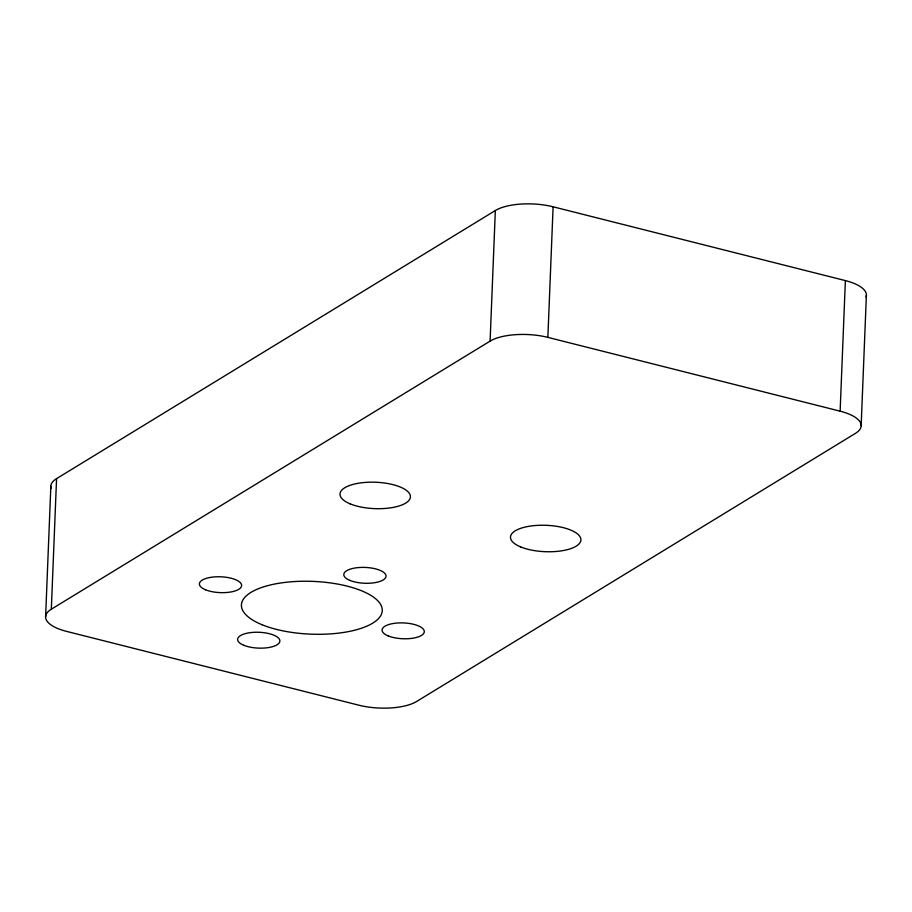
<?xml version="1.0" encoding="UTF-8"?>
<svg xmlns="http://www.w3.org/2000/svg" width="912" height="912" viewBox="0 0 912 912"><rect width="100%" height="100%" fill="white"/><g stroke="black" fill="none" stroke-linecap="round" stroke-linejoin="round"><path stroke-width="1.37" d="M45.6 616.934L50.844 486.347M845.378 280.6L840.134 411.175A42.283 15.835 2.3 0 1 855.433 433.371L416.659 701.465A42.283 15.835 2.3 0 1 358.895 705.204L66.622 631.4A42.283 15.835 2.3 0 1 51.323 609.205L56.567 478.629L495.341 210.535A42.283 15.835 2.3 0 1 553.105 206.796L845.378 280.6A42.283 15.835 2.3 0 1 866.024 297.13M51.323 609.205L490.097 341.122L495.341 210.535M840.134 411.175L547.861 337.372L553.105 206.796M861.156 425.653L866.4 295.066M490.097 341.122A42.283 15.835 2.3 0 1 547.861 337.372M51.186 488.433A42.283 15.835 2.3 0 1 56.567 478.629M520.729 546.949A35.237 13.201 2.3 0 0 579.69 543.119A35.237 13.201 2.3 0 0 536.678 525.415A35.237 13.201 2.3 0 0 520.729 546.949M350.242 503.891A35.237 13.201 2.3 0 0 409.192 500.072A35.237 13.201 2.3 0 0 366.191 482.357A35.237 13.201 2.3 0 0 350.242 503.891M261.904 624.674A70.475 26.402 2.3 0 0 379.814 617.025A70.475 26.402 2.3 0 0 293.801 581.605A70.475 26.402 2.3 0 0 261.904 624.674M243.778 645.274A21.147 7.923 2.3 0 0 279.152 642.971A21.147 7.923 2.3 0 0 253.354 632.347A21.147 7.923 2.3 0 0 243.778 645.274M205.519 589.779A21.147 7.923 2.3 0 0 240.893 587.488A21.147 7.923 2.3 0 0 215.095 576.863A21.147 7.923 2.3 0 0 205.519 589.779M349.934 580.408A21.147 7.923 2.3 0 0 385.309 578.117A21.147 7.923 2.3 0 0 359.499 567.492A21.147 7.923 2.3 0 0 349.934 580.408M388.193 635.903A21.147 7.923 2.3 0 0 423.567 633.612A21.147 7.923 2.3 0 0 397.757 622.987A21.147 7.923 2.3 0 0 388.193 635.903"/></g></svg>
